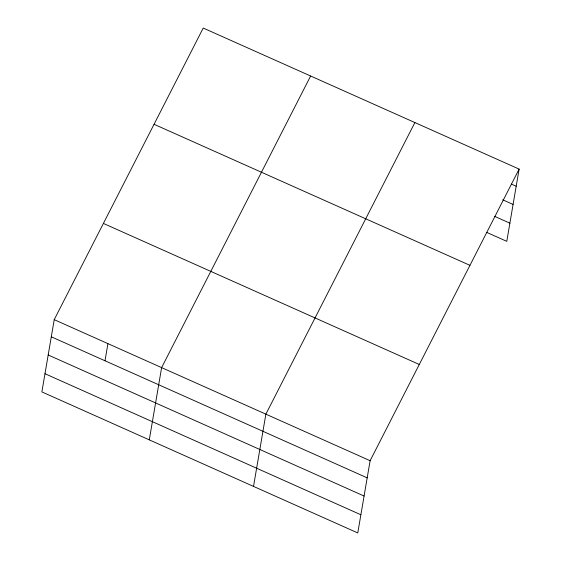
<?xml version="1.0" encoding="UTF-8"?>
<svg xmlns="http://www.w3.org/2000/svg" width="561" height="561" viewBox="0 0 561 561"><rect width="100%" height="100%" fill="white"/><g stroke="black" fill="none" stroke-linecap="round" stroke-linejoin="round"><path stroke-width="0.84" d="M54.221 319.658L41.879 391.901L357.771 532.95L370.12 460.707L519.121 169.099L203.229 28.05L54.221 319.658L370.12 460.707M104.998 360.779L107.922 343.634M149.282 439.859L161.624 367.616L310.633 76.008M253.523 486.401L265.872 414.165L414.881 122.557M519.121 169.099L506.779 241.342L486.885 232.457M511.422 184.113L516.197 186.245M502.74 199.807L513.084 204.428M494.767 216.406L509.886 223.159M154.058 124.283L469.95 265.332M103.399 223.425L419.291 364.482M51.296 336.796L367.189 477.853M48.183 354.98L364.082 496.036M44.985 373.717L360.877 514.767"/></g></svg>
